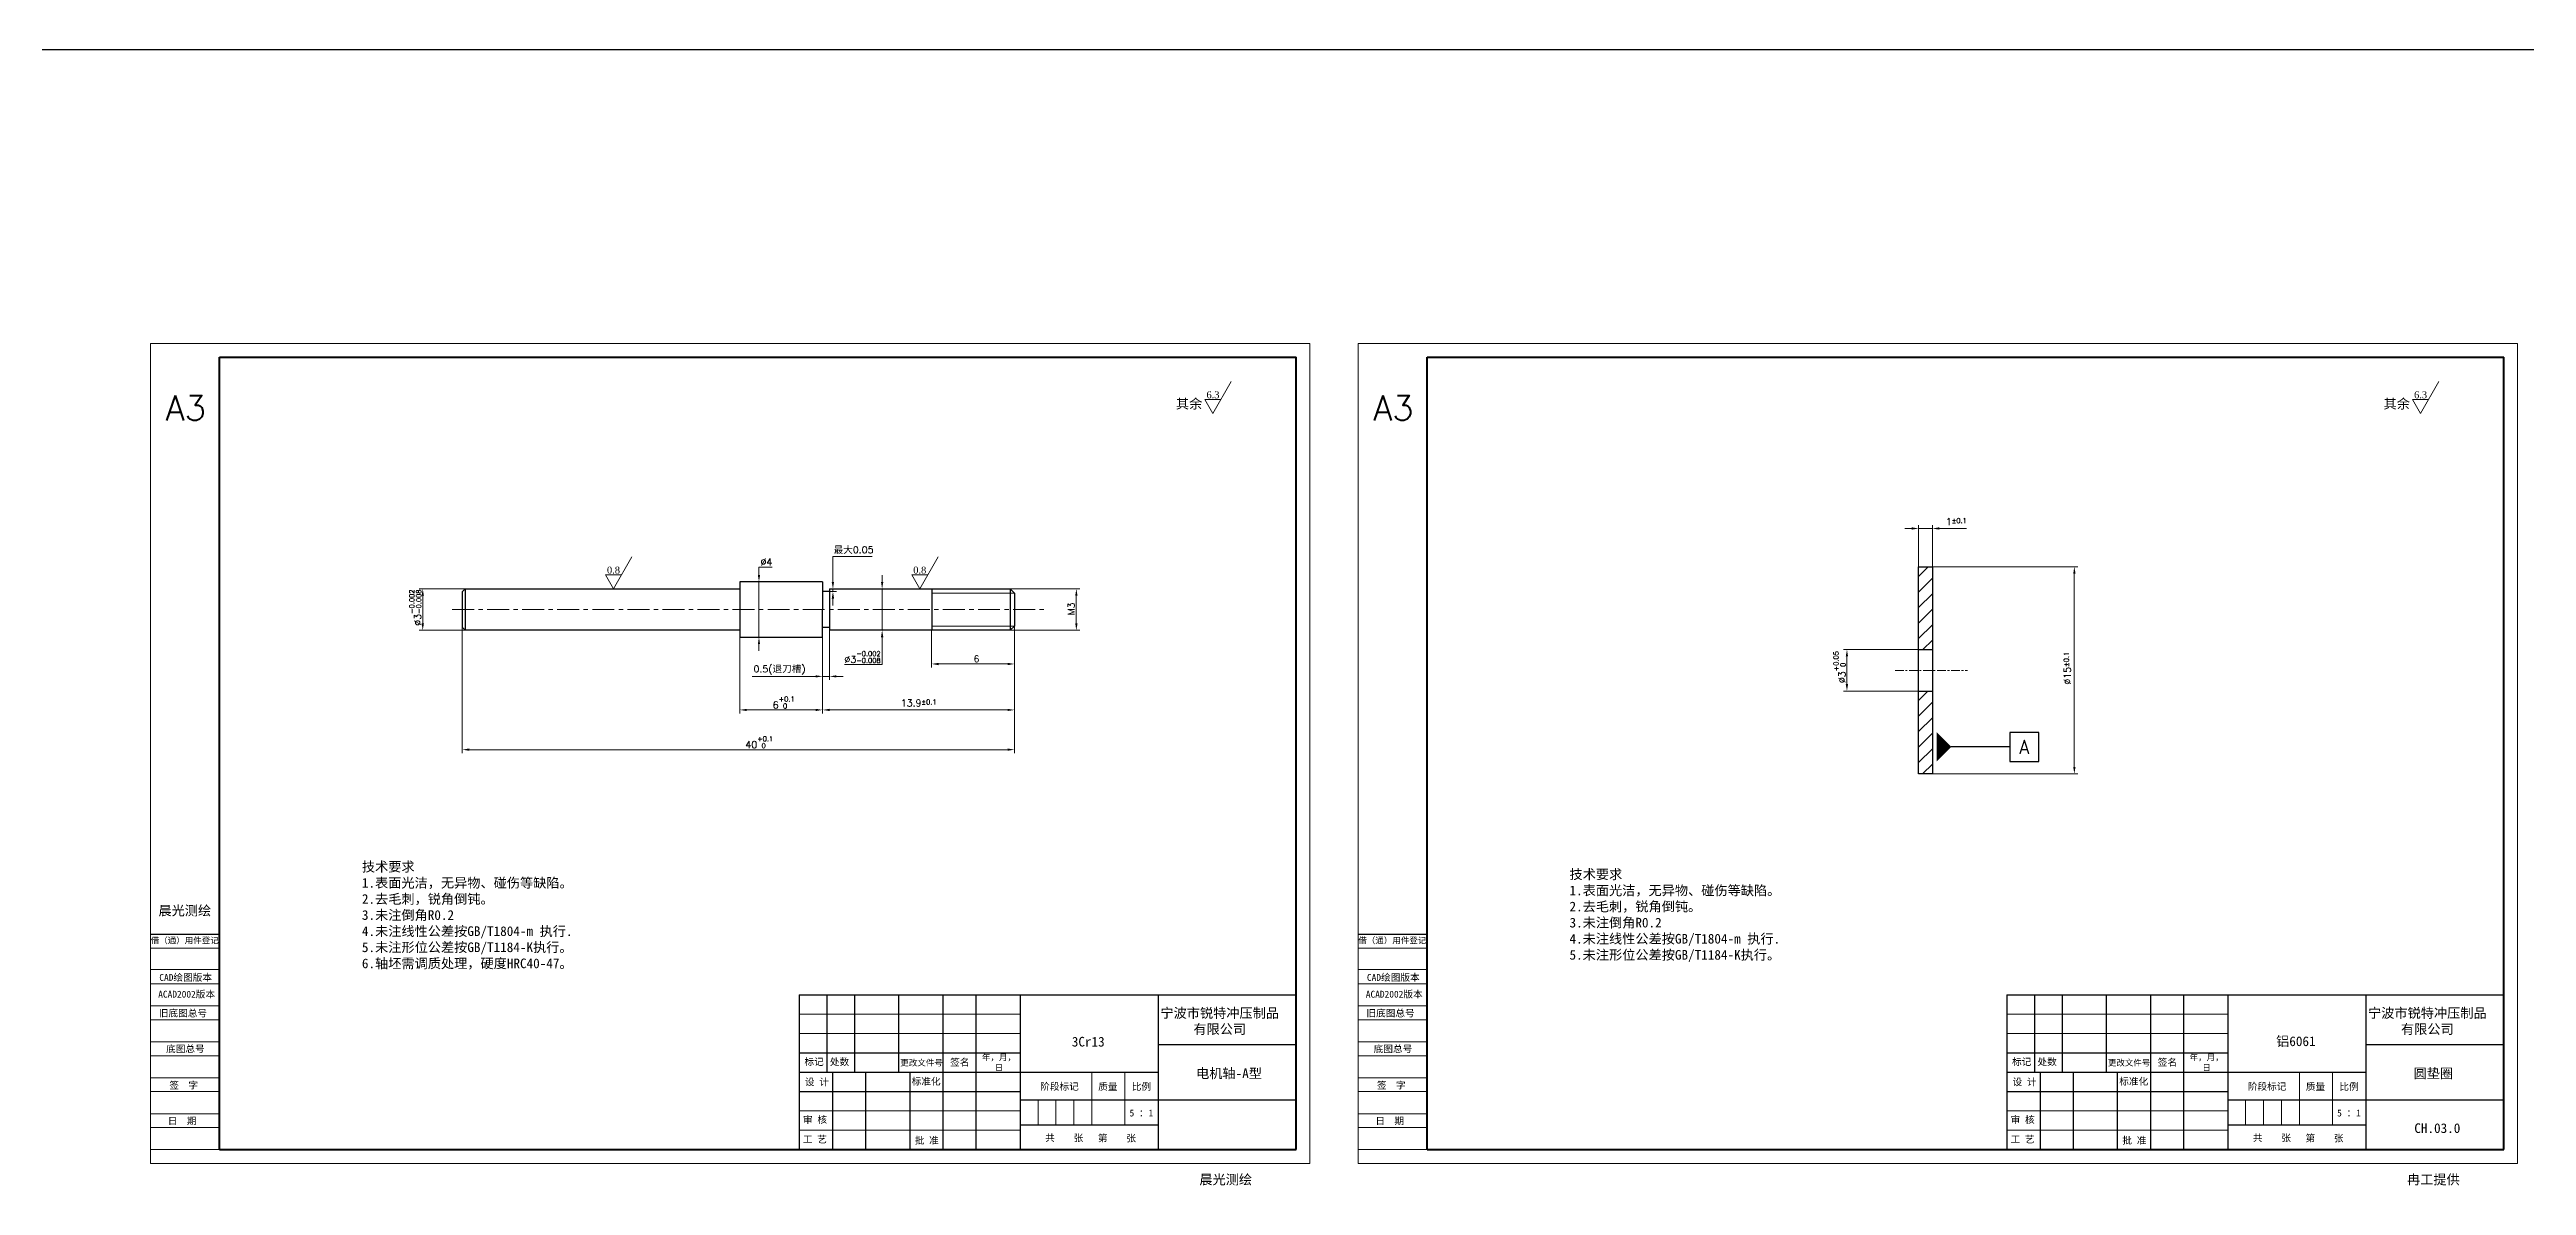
# Model space of a CAD drawing. Header units: millimetres. Extents: x 2881 to 4175, y 614 to 1739.
# Drawn here: x 3060.8 to 3240.2, y 1340.1 to 1422.4 of the extents above; entities that cross this region are included whole.
import ezdxf

# ---------------------------------------------------------------- set-up
doc = ezdxf.new("R2010")
doc.units = ezdxf.units.MM
doc.linetypes.add('CENTER', pattern=[50.8, 31.75, -6.35, 6.35, -6.35])
for name, color, linetype, lineweight in [('AM_5', 3, 'Continuous', 25), ('中心线', 1, 'CENTER', 9), ('填充', 3, 'Continuous', 9), ('实线', 7, 'Continuous', 25), ('尺寸标注', 2, 'Continuous', 9), ('引导线', 6, 'Continuous', 9), ('文本', 3, 'Continuous', 15), ('粗实线', 9, 'Continuous', 50)]:
    doc.layers.add(name, color=color, linetype=linetype, lineweight=lineweight)
doc.styles.add('ACISOTS', font='isocp.shx', dxfattribs={"height": 1, "bigfont": 'gbcbig.shx'})
doc.styles.add('st', font='txt.shx')
doc.styles.get("Standard").update_dxf_attribs({"font": 'simfang.ttf'})
doc.dimstyles.new('st0.2', dxfattribs={"dimscale": 0.2, "dimtxt": 2.5, "dimasz": 2.5, "dimexe": 1.25, "dimexo": 0, "dimtad": 1, "dimtoh": 1, "dimdec": 3, "dimdsep": 46, "dimtxsty": 'st', "dimcen": 0, "dimclrd": 256, "dimclre": 256, "dimclrt": 256, "dimadec": 4, "dimazin": 2, "dimtfac": 1, "dimtdec": 3, "dimtmove": 0, "dimatfit": 1, "dimfxl": 1, "dimlwd": -1, "dimlwe": -1, "dimarcsym": 0})

# ---------------------------------------------------------------- blocks, each defined once
blk = doc.blocks.new('*D7')
at = {"layer": 'Defpoints', "color": 0, "ltscale": 0.2, "transparency": 16777216}
for p in [(3090.91, 1383.34), (3087.84, 1380.34), (3090.91, 1380.34)]:
    blk.add_point(p, dxfattribs=at)
at = {"layer": '尺寸标注', "ltscale": 0.2, "transparency": 16777216}
for p, q in [((3090.91, 1383.34), (3087.59, 1383.34)), ((3087.84, 1382.84), (3087.84, 1380.84)), ((3090.91, 1380.34), (3087.59, 1380.34))]:
    blk.add_line(p, q, dxfattribs=at)
for points in [[(3087.76, 1382.84), (3087.93, 1382.84), (3087.84, 1383.34)], [(3087.76, 1380.84), (3087.93, 1380.84), (3087.84, 1380.34)]]:
    blk.add_solid(points, dxfattribs=at)
at = {"layer": '尺寸标注', "ltscale": 0.2, "transparency": 16777216, "insert": (3087.3, 1381.98), "char_height": 0.5, "attachment_point": 5, "rotation": 90, "style": 'st'}
blk.add_mtext('%%c3{}{\\H0.71x;\\C3;\\S-0.002^ -0.008;}', dxfattribs=at)
blk = doc.blocks.new('*D8')
at = {"layer": 'Defpoints', "color": 0, "ltscale": 0.2, "transparency": 16777216}
for p in [(3130.4, 1383.34), (3130.4, 1380.34), (3135.19, 1380.34)]:
    blk.add_point(p, dxfattribs=at)
at = {"layer": '尺寸标注', "ltscale": 0.2, "transparency": 16777216}
for p, q in [((3130.4, 1383.34), (3135.44, 1383.34)), ((3135.19, 1382.84), (3135.19, 1380.84)), ((3130.4, 1380.34), (3135.44, 1380.34))]:
    blk.add_line(p, q, dxfattribs=at)
for points in [[(3135.11, 1382.84), (3135.28, 1382.84), (3135.19, 1383.34)], [(3135.11, 1380.84), (3135.28, 1380.84), (3135.19, 1380.34)]]:
    blk.add_solid(points, dxfattribs=at)
at = {"layer": '尺寸标注', "ltscale": 0.2, "transparency": 16777216, "insert": (3134.82, 1381.88), "char_height": 0.5, "attachment_point": 5, "rotation": 90, "style": 'st'}
blk.add_mtext('M3', dxfattribs=at)
blk = doc.blocks.new('*D9')
at = {"layer": 'Defpoints', "color": 0, "ltscale": 0.2, "transparency": 16777216}
for p in [(3116.81, 1383.84), (3112.2, 1379.84), (3116.81, 1379.84)]:
    blk.add_point(p, dxfattribs=at)
at = {"layer": '尺寸标注', "ltscale": 0.2, "transparency": 16777216}
for p, q in [((3116.81, 1383.84), (3111.95, 1383.84)), ((3112.2, 1384.34), (3112.2, 1384.91)), ((3112.2, 1384.91), (3113.16, 1384.91)), ((3112.2, 1379.84), (3112.2, 1383.84)), ((3116.81, 1379.84), (3111.95, 1379.84)), ((3112.2, 1379.34), (3112.2, 1378.84))]:
    blk.add_line(p, q, dxfattribs=at)
for points in [[(3112.12, 1384.34), (3112.28, 1384.34), (3112.2, 1383.84)], [(3112.12, 1379.34), (3112.28, 1379.34), (3112.2, 1379.84)]]:
    blk.add_solid(points, dxfattribs=at)
at = {"layer": '尺寸标注', "ltscale": 0.2, "transparency": 16777216, "insert": (3112.74, 1385.29), "char_height": 0.5, "attachment_point": 5, "style": 'st'}
blk.add_mtext('%%c4', dxfattribs=at)
blk = doc.blocks.new('*D10')
at = {"layer": 'Defpoints', "color": 0, "ltscale": 0.2, "transparency": 16777216}
for p in [(3120.07, 1383.34), (3120.34, 1380.34), (3121.12, 1380.34)]:
    blk.add_point(p, dxfattribs=at)
at = {"layer": '尺寸标注', "ltscale": 0.2, "transparency": 16777216}
for p, q in [((3121.12, 1383.84), (3121.12, 1384.34)), ((3120.07, 1383.34), (3121.37, 1383.34)), ((3121.12, 1383.34), (3121.12, 1380.34)), ((3120.34, 1380.34), (3121.37, 1380.34)), ((3121.12, 1379.84), (3121.12, 1377.86)), ((3121.12, 1377.86), (3118.4, 1377.86))]:
    blk.add_line(p, q, dxfattribs=at)
for points in [[(3121.04, 1383.84), (3121.21, 1383.84), (3121.12, 1383.34)], [(3121.04, 1379.84), (3121.21, 1379.84), (3121.12, 1380.34)]]:
    blk.add_solid(points, dxfattribs=at)
at = {"layer": '尺寸标注', "ltscale": 0.2, "transparency": 16777216, "insert": (3119.7, 1378.4), "char_height": 0.5, "attachment_point": 5, "style": 'st'}
blk.add_mtext('%%c3{}{\\H0.71x;\\C3;\\S-0.002^ -0.008;}', dxfattribs=at)
blk = doc.blocks.new('*D11')
at = {"layer": 'Defpoints', "color": 0, "ltscale": 0.2, "transparency": 16777216}
for p in [(3124.71, 1380.34), (3130.71, 1380.65), (3130.71, 1377.9)]:
    blk.add_point(p, dxfattribs=at)
at = {"layer": '尺寸标注', "ltscale": 0.2, "transparency": 16777216}
for p, q in [((3124.71, 1380.34), (3124.71, 1377.65)), ((3130.71, 1380.65), (3130.71, 1377.65)), ((3125.21, 1377.9), (3130.21, 1377.9))]:
    blk.add_line(p, q, dxfattribs=at)
for points in [[(3125.21, 1377.98), (3125.21, 1377.81), (3124.71, 1377.9)], [(3130.21, 1377.98), (3130.21, 1377.81), (3130.71, 1377.9)]]:
    blk.add_solid(points, dxfattribs=at)
at = {"layer": '尺寸标注', "ltscale": 0.2, "transparency": 16777216, "insert": (3127.96, 1378.27), "char_height": 0.5, "attachment_point": 5, "style": 'st'}
blk.add_mtext('6', dxfattribs=at)
blk = doc.blocks.new('*D12')
at = {"layer": 'Defpoints', "color": 0, "ltscale": 0.2, "transparency": 16777216}
for p in [(3130.71, 1380.65), (3116.81, 1379.84), (3130.71, 1374.57)]:
    blk.add_point(p, dxfattribs=at)
at = {"layer": '尺寸标注', "ltscale": 0.2, "transparency": 16777216}
for p, q in [((3130.71, 1380.65), (3130.71, 1374.32)), ((3116.81, 1379.84), (3116.81, 1374.32)), ((3117.31, 1374.57), (3130.21, 1374.57))]:
    blk.add_line(p, q, dxfattribs=at)
for points in [[(3117.31, 1374.65), (3117.31, 1374.49), (3116.81, 1374.57)], [(3130.21, 1374.65), (3130.21, 1374.49), (3130.71, 1374.57)]]:
    blk.add_solid(points, dxfattribs=at)
at = {"layer": '尺寸标注', "ltscale": 0.2, "transparency": 16777216, "insert": (3123.77, 1375.07), "char_height": 0.5, "attachment_point": 5, "style": 'st'}
blk.add_mtext('13.9{}{\\A0;{\\H1.5x;}{\\A2;\\H0.71x;\\C3;%%p0.1}}', dxfattribs=at)
blk = doc.blocks.new('*D13')
at = {"layer": 'Defpoints', "color": 0, "ltscale": 0.2, "transparency": 16777216}
for p in [(3110.81, 1379.84), (3116.81, 1379.84), (3116.81, 1374.57)]:
    blk.add_point(p, dxfattribs=at)
at = {"layer": '尺寸标注', "ltscale": 0.2, "transparency": 16777216}
for p, q in [((3110.81, 1379.84), (3110.81, 1374.32)), ((3116.81, 1379.84), (3116.81, 1374.32)), ((3111.31, 1374.57), (3116.31, 1374.57))]:
    blk.add_line(p, q, dxfattribs=at)
for points in [[(3111.31, 1374.65), (3111.31, 1374.49), (3110.81, 1374.57)], [(3116.31, 1374.65), (3116.31, 1374.49), (3116.81, 1374.57)]]:
    blk.add_solid(points, dxfattribs=at)
at = {"layer": '尺寸标注', "ltscale": 0.2, "transparency": 16777216, "insert": (3113.99, 1375.11), "char_height": 0.5, "attachment_point": 5, "style": 'st'}
blk.add_mtext('6{}{\\H0.71x;\\C3;\\S+0.1^  0;}', dxfattribs=at)
blk = doc.blocks.new('*D14')
at = {"layer": 'Defpoints', "color": 0, "ltscale": 0.2, "transparency": 16777216}
for p in [(3090.71, 1380.54), (3130.71, 1380.65), (3130.71, 1371.69)]:
    blk.add_point(p, dxfattribs=at)
at = {"layer": '尺寸标注', "ltscale": 0.2, "transparency": 16777216}
for p, q in [((3090.71, 1380.54), (3090.71, 1371.44)), ((3130.71, 1380.65), (3130.71, 1371.44)), ((3091.21, 1371.69), (3130.21, 1371.69))]:
    blk.add_line(p, q, dxfattribs=at)
for points in [[(3091.21, 1371.78), (3091.21, 1371.61), (3090.71, 1371.69)], [(3130.21, 1371.78), (3130.21, 1371.61), (3130.71, 1371.69)]]:
    blk.add_solid(points, dxfattribs=at)
at = {"layer": '尺寸标注', "ltscale": 0.2, "transparency": 16777216, "insert": (3112.22, 1372.23), "char_height": 0.5, "attachment_point": 5, "style": 'st'}
blk.add_mtext('40{}{\\H0.71x;\\C3;\\S+0.1^  0;}', dxfattribs=at)
blk = doc.blocks.new('*D15')
at = {"layer": 'Defpoints', "color": 0, "ltscale": 0.2, "transparency": 16777216}
for p in [(3117.31, 1380.34), (3116.81, 1379.84), (3116.81, 1377)]:
    blk.add_point(p, dxfattribs=at)
at = {"layer": '尺寸标注', "ltscale": 0.2, "transparency": 16777216}
for p, q in [((3117.31, 1380.34), (3117.31, 1376.75)), ((3116.81, 1379.84), (3116.81, 1376.75)), ((3116.31, 1377), (3111.7, 1377)), ((3117.31, 1377), (3116.81, 1377)), ((3117.81, 1377), (3118.31, 1377))]:
    blk.add_line(p, q, dxfattribs=at)
for points in [[(3116.31, 1377.08), (3116.31, 1376.92), (3116.81, 1377)], [(3117.81, 1377.08), (3117.81, 1376.92), (3117.31, 1377)]]:
    blk.add_solid(points, dxfattribs=at)
at = {"layer": '尺寸标注', "ltscale": 0.2, "transparency": 16777216, "insert": (3113.69, 1377.46), "char_height": 0.5, "attachment_point": 5, "style": 'st'}
blk.add_mtext('0.5(退刀槽)', dxfattribs=at)
blk = doc.blocks.new('*D16')
at = {"layer": 'Defpoints', "color": 0, "ltscale": 0.2, "transparency": 16777216}
for p in [(3117.31, 1383.34), (3117.31, 1383.14), (3117.56, 1383.14)]:
    blk.add_point(p, dxfattribs=at)
at = {"layer": '尺寸标注', "ltscale": 0.2, "transparency": 16777216}
for p, q in [((3117.56, 1383.84), (3117.56, 1385.68)), ((3117.56, 1385.68), (3120.41, 1385.68)), ((3117.31, 1383.34), (3117.81, 1383.34)), ((3117.31, 1383.14), (3117.81, 1383.14)), ((3117.56, 1383.14), (3117.56, 1383.34)), ((3117.56, 1382.64), (3117.56, 1382.14))]:
    blk.add_line(p, q, dxfattribs=at)
for points in [[(3117.47, 1383.84), (3117.64, 1383.84), (3117.56, 1383.34)], [(3117.47, 1382.64), (3117.64, 1382.64), (3117.56, 1383.14)]]:
    blk.add_solid(points, dxfattribs=at)
at = {"layer": '尺寸标注', "ltscale": 0.2, "transparency": 16777216, "insert": (3119.05, 1386.14), "char_height": 0.5, "attachment_point": 5, "style": 'st'}
blk.add_mtext('最大0.05', dxfattribs=at)
blk = doc.blocks.new('*D17')
at = {"layer": 'Defpoints', "color": 0, "ltscale": 0.2, "transparency": 16777216}
for p in [(3196.21, 1378.94), (3191.02, 1375.94), (3196.21, 1375.94)]:
    blk.add_point(p, dxfattribs=at)
at = {"layer": '尺寸标注', "ltscale": 0.2, "transparency": 16777216}
for p, q in [((3196.21, 1378.94), (3190.77, 1378.94)), ((3191.02, 1378.44), (3191.02, 1376.44)), ((3196.21, 1375.94), (3190.77, 1375.94))]:
    blk.add_line(p, q, dxfattribs=at)
for points in [[(3190.93, 1378.44), (3191.1, 1378.44), (3191.02, 1378.94)], [(3190.93, 1376.44), (3191.1, 1376.44), (3191.02, 1375.94)]]:
    blk.add_solid(points, dxfattribs=at)
at = {"layer": '尺寸标注', "ltscale": 0.2, "transparency": 16777216, "insert": (3190.48, 1377.67), "char_height": 0.5, "attachment_point": 5, "rotation": 90, "style": 'st'}
blk.add_mtext('%%c3{}{\\H0.71x;\\C3;\\S+0.05^  0;}', dxfattribs=at)
blk = doc.blocks.new('*D18')
at = {"layer": 'Defpoints', "color": 0, "ltscale": 0.2, "transparency": 16777216}
for p in [(3196.21, 1384.94), (3196.21, 1369.94), (3207.49, 1369.94)]:
    blk.add_point(p, dxfattribs=at)
at = {"layer": '尺寸标注', "ltscale": 0.2, "transparency": 16777216}
for p, q in [((3196.21, 1384.94), (3207.74, 1384.94)), ((3207.49, 1384.44), (3207.49, 1370.44)), ((3196.21, 1369.94), (3207.74, 1369.94))]:
    blk.add_line(p, q, dxfattribs=at)
for points in [[(3207.41, 1384.44), (3207.58, 1384.44), (3207.49, 1384.94)], [(3207.41, 1370.44), (3207.58, 1370.44), (3207.49, 1369.94)]]:
    blk.add_solid(points, dxfattribs=at)
at = {"layer": '尺寸标注', "ltscale": 0.2, "transparency": 16777216, "insert": (3206.99, 1377.59), "char_height": 0.5, "attachment_point": 5, "rotation": 90, "style": 'st'}
blk.add_mtext('%%c15{}{\\A0;{\\H1.5x;}{\\A2;\\H0.71x;\\C3;%%p0.1}}', dxfattribs=at)
blk = doc.blocks.new('*D19')
at = {"layer": 'Defpoints', "color": 0, "ltscale": 0.2, "transparency": 16777216}
for p in [(3197.21, 1387.71), (3196.21, 1384.94), (3197.21, 1384.94)]:
    blk.add_point(p, dxfattribs=at)
at = {"layer": '尺寸标注', "ltscale": 0.2, "transparency": 16777216}
for p, q in [((3195.71, 1387.71), (3195.21, 1387.71)), ((3196.21, 1384.94), (3196.21, 1387.96)), ((3196.21, 1387.71), (3197.21, 1387.71)), ((3197.21, 1384.94), (3197.21, 1387.96)), ((3197.71, 1387.71), (3199.68, 1387.71))]:
    blk.add_line(p, q, dxfattribs=at)
for points in [[(3195.71, 1387.8), (3195.71, 1387.63), (3196.21, 1387.71)], [(3197.71, 1387.8), (3197.71, 1387.63), (3197.21, 1387.71)]]:
    blk.add_solid(points, dxfattribs=at)
at = {"layer": '尺寸标注', "ltscale": 0.2, "transparency": 16777216, "insert": (3198.94, 1388.21), "char_height": 0.5, "attachment_point": 5, "style": 'st'}
blk.add_mtext('1{}{\\A0;{\\H1.5x;}{\\A2;\\H0.71x;\\C3;%%p0.1}}', dxfattribs=at)

msp = doc.modelspace()

# ---------------------------------------------------------------- hatches: boundary and pattern name
at = {"layer": '填充', "ltscale": 0.2}
h = msp.add_hatch(dxfattribs=at)
h.set_pattern_fill('LINE', color=256, scale=0.25, angle=45)
h.set_pattern_definition([(45, (0, 27.8555), (-0.561266, 0.561266), [])])
h.paths.add_polyline_path([(3197.2064, 1384.9354), (3196.2064, 1384.9354), (3196.2064, 1378.9354), (3197.2064, 1378.9354)])
h.paths.add_polyline_path([(3197.2064, 1375.9354), (3196.2064, 1375.9354), (3196.2064, 1369.9354), (3197.2064, 1369.9354)])

# ---------------------------------------------------------------- linework, layer by layer
at = {"layer": 'AM_5', "color": 2, "ltscale": 0.2}
for p, q in [((3204.9189, 1372.9436), (3202.8189, 1372.9436)), ((3202.8189, 1372.9436), (3202.8189, 1370.8436)), ((3204.9189, 1370.8436), (3204.9189, 1372.9436)), ((3202.8189, 1370.8436), (3204.9189, 1370.8436))]:
    msp.add_line(p, q, dxfattribs=at)
at = {"layer": 'AM_5', "color": 3, "ltscale": 0.2}
for p, q in [((3202.4196, 1371.8936), (3198.5768, 1371.8936)), ((3202.8189, 1371.8936), (3202.4196, 1371.8936))]:
    msp.add_line(p, q, dxfattribs=at)
at = {"layer": 'AM_5', "color": 3, "linetype": 'Continuous', "ltscale": 0.2}
msp.add_trace([(3197.5268, 1372.9436), (3198.5768, 1371.8936), (3197.5268, 1370.8436)], dxfattribs=at)
at = {"layer": '中心线', "ltscale": 0.05}
msp.add_line((3089.9711, 1381.8375), (3132.9042, 1381.8375), dxfattribs=at)
at = {"layer": '中心线', "ltscale": 0.02}
msp.add_line((3194.5, 1377.4354), (3199.7437, 1377.4354), dxfattribs=at)
at = {"layer": '填充', "ltscale": 0.2}
for p, q in [((3130.7131, 1383.0288), (3124.7131, 1383.0288)), ((3130.7131, 1380.6462), (3124.7131, 1380.6462))]:
    msp.add_line(p, q, dxfattribs=at)
at = {"layer": '实线', "ltscale": 0.2}
for p, q in [((2881.3645, 1422.4052), (4175.2181, 1422.4052)), ((3116.8131, 1383.8375), (3110.8131, 1383.8375)), ((3110.8131, 1383.8375), (3110.8131, 1379.8375)), ((3116.8131, 1383.8375), (3116.8131, 1381.8375)), ((3196.2064, 1377.4354), (3196.2064, 1384.9354)), ((3196.2064, 1384.9354), (3197.2064, 1384.9354)), ((3197.2064, 1384.9354), (3197.2064, 1369.9354)), ((3090.9131, 1383.3375), (3090.7131, 1383.1375)), ((3090.7131, 1381.8375), (3090.7131, 1383.1375)), ((3090.7131, 1380.5375), (3090.7131, 1381.8375)), ((3090.9131, 1383.3375), (3110.8131, 1383.3375)), ((3090.9131, 1383.3375), (3090.9131, 1380.3375)), ((3117.3131, 1383.1375), (3116.8131, 1383.1375)), ((3116.8131, 1379.8375), (3116.8131, 1381.8375)), ((3117.3131, 1383.3375), (3130.4044, 1383.3375)), ((3117.3131, 1383.3375), (3117.3131, 1380.3375)), ((3117.3131, 1383.3375), (3117.3131, 1383.1375)), ((3124.7131, 1383.3375), (3124.7131, 1380.3375)), ((3130.4044, 1383.3375), (3130.7131, 1383.0288)), ((3130.4044, 1383.3375), (3130.4044, 1380.3375)), ((3130.7131, 1383.0288), (3130.7131, 1380.6462)), ((3090.9131, 1380.3375), (3090.7131, 1380.5375)), ((3110.8131, 1380.3375), (3090.9131, 1380.3375)), ((3117.3131, 1380.5375), (3116.8131, 1380.5375)), ((3130.4044, 1380.3375), (3117.3131, 1380.3375)), ((3130.4044, 1380.3375), (3130.7131, 1380.6462)), ((3110.8131, 1379.8375), (3116.8131, 1379.8375)), ((3196.2064, 1378.9354), (3197.2064, 1378.9354)), ((3196.2064, 1369.9354), (3196.2064, 1377.4354)), ((3196.2064, 1375.9354), (3197.2064, 1375.9354)), ((3197.2064, 1369.9354), (3196.2064, 1369.9354))]:
    msp.add_line(p, q, dxfattribs=at)
at = {"layer": '实线'}
for p, q in [((3068.1155, 1358.3237), (3073.1155, 1358.3237)), ((3155.601, 1358.3237), (3160.601, 1358.3237)), ((3073.1155, 1342.7237), (3073.1155, 1353.9237)), ((3073.1155, 1353.9237), (3073.1155, 1342.7237)), ((3115.1155, 1353.9237), (3151.1155, 1353.9237)), ((3115.1193, 1353.9237), (3115.1193, 1342.7237)), ((3117.1193, 1353.9237), (3117.1193, 1348.3237)), ((3119.1193, 1353.9237), (3119.1193, 1348.3237)), ((3122.3193, 1353.9237), (3122.3193, 1348.3237)), ((3125.5193, 1353.9237), (3125.5193, 1342.7237)), ((3127.9193, 1353.9237), (3127.9193, 1342.7237)), ((3131.1193, 1353.9237), (3131.1193, 1342.7237)), ((3141.1155, 1353.9237), (3141.1155, 1342.7237)), ((3160.601, 1342.7237), (3160.601, 1353.9237)), ((3160.601, 1353.9237), (3160.601, 1342.7237)), ((3202.601, 1353.9237), (3238.601, 1353.9237)), ((3202.6048, 1353.9237), (3202.6048, 1342.7237)), ((3204.6048, 1353.9237), (3204.6048, 1348.3237)), ((3206.6048, 1353.9237), (3206.6048, 1348.3237)), ((3209.8048, 1353.9237), (3209.8048, 1348.3237)), ((3213.0048, 1353.9237), (3213.0048, 1342.7237)), ((3215.4048, 1353.9237), (3215.4048, 1342.7237)), ((3218.6048, 1353.9237), (3218.6048, 1342.7237)), ((3228.601, 1353.9237), (3228.601, 1342.7237)), ((3115.1155, 1349.7237), (3131.1193, 1349.7237)), ((3141.1155, 1350.3237), (3151.1155, 1350.3237)), ((3202.601, 1349.7237), (3218.6048, 1349.7237)), ((3228.601, 1350.3237), (3238.601, 1350.3237)), ((3115.1155, 1348.3237), (3131.1193, 1348.3237)), ((3117.5193, 1348.3237), (3117.5193, 1342.7237)), ((3119.9193, 1348.3237), (3119.9193, 1342.7237)), ((3123.1193, 1348.3237), (3123.1193, 1342.7237)), ((3131.1193, 1348.3237), (3141.1155, 1348.3237)), ((3202.601, 1348.3237), (3218.6048, 1348.3237)), ((3205.0048, 1348.3237), (3205.0048, 1342.7237)), ((3207.4048, 1348.3237), (3207.4048, 1342.7237)), ((3210.6048, 1348.3237), (3210.6048, 1342.7237)), ((3218.6048, 1348.3237), (3228.601, 1348.3237)), ((3115.1155, 1346.9237), (3131.1193, 1346.9237)), ((3131.1193, 1346.3237), (3151.1155, 1346.3237)), ((3202.601, 1346.9237), (3218.6048, 1346.9237)), ((3218.6048, 1346.3237), (3238.601, 1346.3237)), ((3131.1193, 1344.5237), (3141.1155, 1344.5237)), ((3218.6048, 1344.5237), (3228.601, 1344.5237)), ((3115.1155, 1342.7237), (3151.1155, 1342.7237)), ((3202.601, 1342.7237), (3238.601, 1342.7237))]:
    msp.add_line(p, q, dxfattribs=at)
at = {"layer": '引导线'}
for p, q in [((3068.1155, 1401.1237), (3152.1155, 1401.1237)), ((3068.1155, 1341.7237), (3068.1155, 1401.1237)), ((3152.1155, 1341.7237), (3152.1155, 1401.1237)), ((3155.601, 1401.1237), (3239.601, 1401.1237)), ((3155.601, 1341.7237), (3155.601, 1401.1237)), ((3239.601, 1341.7237), (3239.601, 1401.1237)), ((3073.1155, 1357.3237), (3068.1155, 1357.3237)), ((3160.601, 1357.3237), (3155.601, 1357.3237)), ((3073.1155, 1355.7558), (3068.1155, 1355.7558)), ((3160.601, 1355.7558), (3155.601, 1355.7558)), ((3073.1155, 1354.7237), (3068.1155, 1354.7237)), ((3073.1155, 1353.1237), (3068.1155, 1353.1237)), ((3160.601, 1354.7237), (3155.601, 1354.7237)), ((3160.601, 1353.1237), (3155.601, 1353.1237)), ((3073.1155, 1352.1237), (3068.1155, 1352.1237)), ((3115.1155, 1352.5237), (3131.1193, 1352.5237)), ((3160.601, 1352.1237), (3155.601, 1352.1237)), ((3202.601, 1352.5237), (3218.6048, 1352.5237)), ((3073.1155, 1350.5237), (3068.1155, 1350.5237)), ((3073.1155, 1349.5237), (3068.1155, 1349.5237)), ((3115.1155, 1351.1237), (3131.1193, 1351.1237)), ((3160.601, 1350.5237), (3155.601, 1350.5237)), ((3160.601, 1349.5237), (3155.601, 1349.5237)), ((3202.601, 1351.1237), (3218.6048, 1351.1237)), ((3073.1155, 1347.9237), (3068.1155, 1347.9237)), ((3160.601, 1347.9237), (3155.601, 1347.9237)), ((3073.1155, 1346.9237), (3068.1155, 1346.9237)), ((3160.601, 1346.9237), (3155.601, 1346.9237)), ((3073.1155, 1345.3237), (3068.1155, 1345.3237)), ((3073.1155, 1344.3237), (3068.1155, 1344.3237)), ((3115.1155, 1345.5237), (3131.1193, 1345.5237)), ((3115.1155, 1344.1237), (3131.1193, 1344.1237)), ((3160.601, 1345.3237), (3155.601, 1345.3237)), ((3160.601, 1344.3237), (3155.601, 1344.3237)), ((3202.601, 1345.5237), (3218.6048, 1345.5237)), ((3202.601, 1344.1237), (3218.6048, 1344.1237)), ((3073.1155, 1342.7237), (3068.1155, 1342.7237)), ((3160.601, 1342.7237), (3155.601, 1342.7237)), ((3068.1155, 1341.7237), (3152.1155, 1341.7237)), ((3155.601, 1341.7237), (3239.601, 1341.7237))]:
    msp.add_line(p, q, dxfattribs=at)
at = {"layer": '文本'}
for p, q in [((3145.0879, 1396.0485), (3146.4181, 1398.3525)), ((3232.5734, 1396.0485), (3233.9036, 1398.3525)), ((3145.6699, 1397.0565), (3144.506, 1397.0565)), ((3144.506, 1397.0565), (3145.0879, 1396.0485)), ((3233.1554, 1397.0565), (3231.9914, 1397.0565)), ((3231.9914, 1397.0565), (3232.5734, 1396.0485)), ((3101.6597, 1383.3502), (3102.9899, 1385.6542)), ((3123.846, 1383.3502), (3125.1763, 1385.6542)), ((3102.2417, 1384.3582), (3101.0778, 1384.3582)), ((3101.0778, 1384.3582), (3101.6597, 1383.3502)), ((3124.428, 1384.3582), (3123.2641, 1384.3582)), ((3123.2641, 1384.3582), (3123.846, 1383.3502))]:
    msp.add_line(p, q, dxfattribs=at)
at = {"layer": '文本', "ltscale": 0.2}
for p, q in [((3136.3155, 1348.3237), (3136.3155, 1344.5237)), ((3138.7155, 1348.3237), (3138.7155, 1344.5237)), ((3223.801, 1348.3237), (3223.801, 1344.5237)), ((3226.201, 1348.3237), (3226.201, 1344.5237)), ((3132.4155, 1346.3237), (3132.4155, 1344.5237)), ((3133.7155, 1346.3237), (3133.7155, 1344.5237)), ((3135.0155, 1346.3237), (3135.0155, 1344.5237)), ((3219.901, 1346.3237), (3219.901, 1344.5237)), ((3221.201, 1346.3237), (3221.201, 1344.5237)), ((3222.501, 1346.3237), (3222.501, 1344.5237))]:
    msp.add_line(p, q, dxfattribs=at)
at = {"layer": '粗实线'}
for p, q in [((3073.1155, 1342.7237), (3073.1155, 1400.1237)), ((3073.1155, 1400.1237), (3151.1155, 1400.1237)), ((3151.1155, 1342.7237), (3151.1155, 1400.1237)), ((3160.601, 1342.7237), (3160.601, 1400.1237)), ((3160.601, 1400.1237), (3238.601, 1400.1237)), ((3238.601, 1342.7237), (3238.601, 1400.1237)), ((3073.1155, 1342.7237), (3151.1155, 1342.7237)), ((3160.601, 1342.7237), (3238.601, 1342.7237))]:
    msp.add_line(p, q, dxfattribs=at)

# ---------------------------------------------------------------- texts
at = {"layer": 'AM_5', "color": 2, "ltscale": 0.2, "insert": (3203.8689, 1371.8936), "char_height": 1.05, "attachment_point": 5, "style": 'ACISOTS'}
msp.add_mtext('A', dxfattribs=at)
at = {"layer": '实线', "ltscale": 0.2, "char_height": 1.8, "width": 5, "attachment_point": 1, "style": 'st'}
for insert in [(3069.2039, 1397.3348), (3156.6894, 1397.3348)]:
    msp.add_mtext('A3', dxfattribs=dict(at, insert=insert))
at = {"layer": '实线', "char_height": 0.7, "attachment_point": 5}
for s, insert, width in [('晨光测绘', (3070.6048, 1359.9975), 12.63596), ('宁波市锐特冲压制品\\P有限公司', (3145.5799, 1351.9953), 12.63596), ('宁波市锐特冲压制品\\P有限公司', (3233.0654, 1351.9953), 12.63596), ('3Cr13', (3136.054, 1350.5322), 7.8742), ('铝6061', (3223.5395, 1350.5322), 7.8742), (' 电机轴-A型', (3146.0155, 1348.2081), 12.63596), ('圆垫圈', (3233.501, 1348.2081), 12.63596), ('CH.03.0', (3233.7886, 1344.2686), 9.2005), ('晨光测绘', (3146.0155, 1340.5146), 12.63596), ('冉工提供', (3233.501, 1340.5146), 12.63596)]:
    msp.add_mtext(s, dxfattribs=dict(at, insert=insert, width=width))
at = {"layer": '文本'}
for s, insert, char_height, width, attachment_point in [('其余', (3143.3617, 1396.3215), 0.7, 12.63596, 8), ('{\\fTimes New Roman|b0|i0|c0|p18;6.3}', (3144.6177, 1397.6455), 0.5, 2.92, 1), ('其余', (3230.8472, 1396.3215), 0.7, 12.63596, 8), ('{\\fTimes New Roman|b0|i0|c0|p18;6.3}', (3232.1032, 1397.6455), 0.5, 2.92, 1), ('{\\fTimes New Roman|b0|i0|c0|p18;0.8}', (3101.1895, 1384.9472), 0.5, 2.92, 1), ('{\\fTimes New Roman|b0|i0|c0|p18;0.8}', (3123.3758, 1384.9472), 0.5, 2.92, 1), ('技术要求\\P1.表面光洁，无异物、碰伤等缺陷。\\P2.去毛刺，锐角倒钝。\\P3.未注倒角R0.2\\P4.未注线性公差按GB/T1804-m 执行.\\P5.未注形位公差按GB/T1184-K执行。\\P6.轴坯需调质处理，硬度HRC40-47。', (3083.4344, 1359.6612), 0.7, 17.90296, 4), ('技术要求\\P1.表面光洁，无异物、碰伤等缺陷。\\P2.去毛刺，锐角倒钝。\\P3.未注倒角R0.2\\P4.未注线性公差按GB/T1804-m 执行.\\P5.未注形位公差按GB/T1184-K执行。', (3170.9199, 1359.6612), 0.7, 17.90296, 4)]:
    msp.add_mtext(s, dxfattribs=dict(at, insert=insert, char_height=char_height, width=width, attachment_point=attachment_point))
at = {"layer": '文本', "ltscale": 0.2, "attachment_point": 5}
for s, insert, char_height, width in [('借（通）用件登记', (3070.598, 1357.8449), 0.44, 10.22572), ('借（通）用件登记', (3158.0835, 1357.8449), 0.44, 10.22572), ('CAD绘图版本', (3070.6691, 1355.1626), 0.5, 15.159404), ('CAD绘图版本', (3158.1546, 1355.1626), 0.5, 15.159404), ('ACAD2002版本', (3070.7376, 1353.9484), 0.5, 11.701904), ('ACAD2002版本', (3158.2231, 1353.9484), 0.5, 11.701904), ('旧底图总号', (3070.467, 1352.5756), 0.5, 13.237686), ('旧底图总号', (3157.9525, 1352.5756), 0.5, 13.237686), ('底图总号', (3070.6457, 1349.9892), 0.5, 2.90232), ('标记', (3116.1924, 1349.0554), 0.5, 2.90232), ('处数', (3118.0364, 1349.051), 0.5, 2.90232), ('底图总号', (3158.1312, 1349.9892), 0.5, 2.90232), ('标记', (3203.6779, 1349.0554), 0.5, 2.90232), ('处数', (3205.5218, 1349.051), 0.5, 2.90232), ('签  字', (3070.5236, 1347.3571), 0.5, 2.90232), ('设 计', (3116.3969, 1347.5917), 0.5, 2.90232), ('更改文件号', (3123.9758, 1348.9848), 0.44, 6.437633), ('标准化', (3124.3097, 1347.6372), 0.5, 2.90232), ('签名', (3126.7487, 1349.0167), 0.5, 2.90232), ('年，月，日', (3129.5872, 1349.0124), 0.44, 2.90232), ('阶段标记', (3133.9709, 1347.2662), 0.5, 2.90232), ('质量', (3137.4735, 1347.2546), 0.5, 2.90232), ('比例', (3139.9077, 1347.2546), 0.5, 2.90232), ('签  字', (3158.0091, 1347.3571), 0.5, 2.90232), ('设 计', (3203.8824, 1347.5917), 0.5, 2.90232), ('更改文件号', (3211.4613, 1348.9848), 0.44, 6.437633), ('标准化', (3211.7952, 1347.6372), 0.5, 2.90232), ('签名', (3214.2342, 1349.0167), 0.5, 2.90232), ('年，月，日', (3217.0727, 1349.0124), 0.44, 2.90232), ('阶段标记', (3221.4564, 1347.2662), 0.5, 2.90232), ('质量', (3224.959, 1347.2546), 0.5, 2.90232), ('比例', (3227.3932, 1347.2546), 0.5, 2.90232), ('日  期', (3070.412, 1344.7695), 0.5, 2.90232), ('审 核', (3116.2603, 1344.8636), 0.5, 2.90232), ('5 ：1', (3139.9049, 1345.3674), 0.5, 2.90232), ('日  期', (3157.8974, 1344.7695), 0.5, 2.90232), ('审 核', (3203.7457, 1344.8636), 0.5, 2.90232), ('5 ：1', (3227.3904, 1345.3674), 0.5, 2.90232), ('工 艺', (3116.2523, 1343.454), 0.5, 2.90232), ('批 准', (3124.3553, 1343.3607), 0.5, 2.90232), ('共    张', (3134.317, 1343.5398), 0.5, 2.90232), ('第    张', (3138.1303, 1343.5217), 0.5, 2.90232), ('工 艺', (3203.7378, 1343.454), 0.5, 2.90232), ('批 准', (3211.8408, 1343.3607), 0.5, 2.90232), ('共    张', (3221.8024, 1343.5398), 0.5, 2.90232), ('第    张', (3225.6157, 1343.5217), 0.5, 2.90232)]:
    msp.add_mtext(s, dxfattribs=dict(at, insert=insert, char_height=char_height, width=width))

# ---------------------------------------------------------------- dimensions: what is measured, and where the dimension line sits
at = {"layer": '尺寸标注', "ltscale": 0.2}
for base, p1, p2, text, override, picture, middle in [((3197.2064, 1387.713), (3196.2064, 1384.9354), (3197.2064, 1384.9354), '<>{}{\\A0;{\\H1.5x;}{\\A2;\\H0.71x;\\C3;%%p0.1}}', {"dimtp": 0.1, "dimtm": 0.1, "dimtdec": 3, "dimtzin": 8}, '*D19', (3198.9418, 1387.713)), ((3130.7131, 1371.6936), (3090.7131, 1380.5375), (3130.7131, 1380.6462), '<>{}{\\H0.71x;\\C3;\\S+0.1^  0;}', {"dimtp": 0.1, "dimtm": 0, "dimtdec": 3, "dimtzin": 8}, '*D14', (3112.2222, 1371.6936)), ((3130.7131, 1374.5707), (3116.8131, 1379.8375), (3130.7131, 1380.6462), '<>{}{\\A0;{\\H1.5x;}{\\A2;\\H0.71x;\\C3;%%p0.1}}', {"dimtp": 0.1, "dimtm": 0.1, "dimtdec": 3, "dimtzin": 8}, '*D12', (3123.7699, 1374.5707)), ((3116.8131, 1374.5707), (3110.8131, 1379.8375), (3116.8131, 1379.8375), '<>{}{\\H0.71x;\\C3;\\S+0.1^  0;}', {"dimtp": 0.1, "dimtm": 0, "dimtdec": 3, "dimtzin": 8}, '*D13', (3113.9899, 1374.5707))]:
    dim = msp.add_linear_dim(base=base, p1=p1, p2=p2, text=text, dimstyle='st0.2', override=override, dxfattribs=at)
    dim.commit()
    dim.dimension.update_dxf_attribs({"geometry": picture, "text_midpoint": middle, "dimtype": 160})
for base, p1, p2, text, picture, middle in [((3112.1993, 1379.8375), (3116.8131, 1383.8375), (3116.8131, 1379.8375), '%%c<>', '*D9', (3112.7409, 1384.9147)), ((3117.5576, 1383.1375), (3117.3131, 1383.3375), (3117.3131, 1383.1375), '最大0.05', '*D16', (3119.0461, 1385.6811)), ((3135.1939, 1380.3375), (3130.4044, 1383.3375), (3130.4044, 1380.3375), 'M<>', '*D8', (3135.1939, 1381.8755))]:
    dim = msp.add_linear_dim(base=base, p1=p1, p2=p2, angle=90, text=text, dimstyle='st0.2', dxfattribs=at)
    dim.commit()
    dim.dimension.update_dxf_attribs({"geometry": picture, "text_midpoint": middle, "dimtype": 160})
for base, p1, p2, text, override, picture, middle in [((3087.8431, 1380.3375), (3090.9131, 1383.3375), (3090.9131, 1380.3375), '%%c<>{}{\\H0.71x;\\C3;\\S-0.002^ -0.008;}', {"dimtp": -0.002, "dimtm": 0.008, "dimtdec": 3, "dimtzin": 8}, '*D7', (3087.8431, 1381.9807)), ((3121.1244, 1380.3375), (3120.0707, 1383.3375), (3120.3443, 1380.3375), '%%c<>{}{\\H0.71x;\\C3;\\S-0.002^ -0.008;}', {"dimtp": -0.002, "dimtm": 0.008, "dimtdec": 3, "dimtzin": 8}, '*D10', (3119.7007, 1377.8597)), ((3207.492, 1369.9354), (3196.2064, 1384.9354), (3196.2064, 1369.9354), '%%c<>{}{\\A0;{\\H1.5x;}{\\A2;\\H0.71x;\\C3;%%p0.1}}', {"dimtp": 0.1, "dimtm": 0.1, "dimtdec": 3, "dimtzin": 8}, '*D18', (3207.492, 1377.593)), ((3191.0174, 1375.9354), (3196.2064, 1378.9354), (3196.2064, 1375.9354), '%%c<>{}{\\H0.71x;\\C3;\\S+0.05^  0;}', {"dimtp": 0.05, "dimtm": 0, "dimtdec": 3, "dimtzin": 8}, '*D17', (3191.0174, 1377.6721))]:
    dim = msp.add_linear_dim(base=base, p1=p1, p2=p2, angle=90, text=text, dimstyle='st0.2', override=override, dxfattribs=at)
    dim.commit()
    dim.dimension.update_dxf_attribs({"geometry": picture, "text_midpoint": middle, "dimtype": 160})
dim = msp.add_linear_dim(base=(3116.8131, 1377.0002), p1=(3117.3131, 1380.3375), p2=(3116.8131, 1379.8375), text='<>(退刀槽)', dimstyle='st0.2', dxfattribs=at)
dim.commit()
dim.dimension.update_dxf_attribs({"geometry": '*D15', "text_midpoint": (3113.6937, 1377.0002), "dimtype": 160})
dim = msp.add_linear_dim(base=(3130.7131, 1377.8976), p1=(3124.7131, 1380.3375), p2=(3130.7131, 1380.6462), dimstyle='st0.2', dxfattribs=at)
dim.commit()
dim.dimension.update_dxf_attribs({"geometry": '*D11', "text_midpoint": (3127.9645, 1377.8976), "dimtype": 160})

doc.saveas('drawing.dxf')
